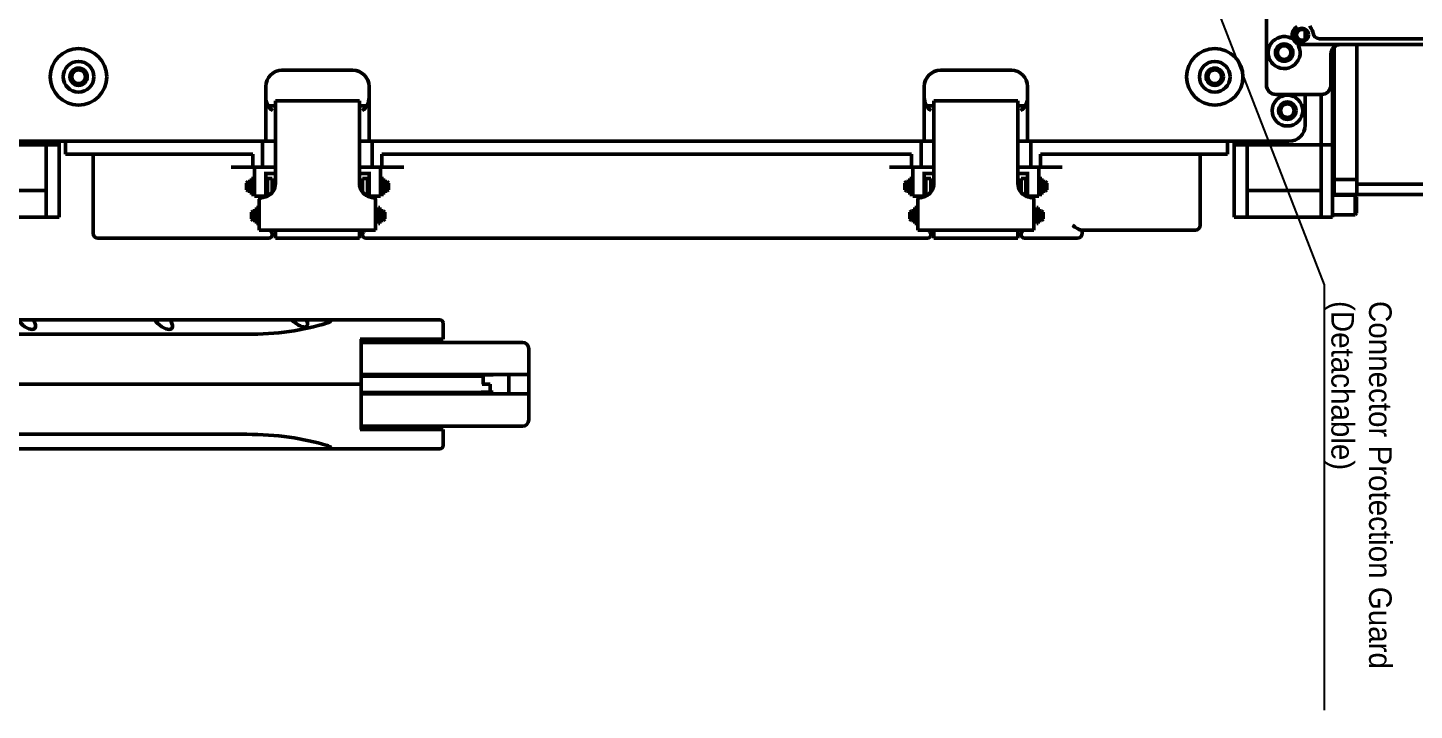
# Model space of a CAD drawing. Header units: millimetres. Extents: x 36 to 3196, y 27 to 5967.
# Drawn here: x 1465.1 to 1894.7, y 2878.7 to 3090.3 of the extents above; entities that cross this region are included whole.
import ezdxf
from ezdxf import colors
from ezdxf.entities.mleader import LeaderData, LeaderLine
from ezdxf.math import Vec2, Vec3

# ---------------------------------------------------------------- set-up
doc = ezdxf.new("R2010")
doc.units = ezdxf.units.MM
doc.layers.add('08_Dimension.Annotation', color=2, linetype='Continuous')
doc.layers.add('외형선(ISO)', color=7, linetype='Continuous', lineweight=50)
doc.styles.add('Coavis T-7.0 Style', font='MS PGothic.ttf', dxfattribs={"height": 7})

# ---------------------------------------------------------------- blocks, each defined once
blk = doc.blocks.new('_Dot')
at = {"color": 0, "linetype": 'ByBlock', "lineweight": -2}
blk.add_line((-0.5, 0), (-1, 0), dxfattribs=at)
at = {"color": 0, "linetype": 'ByBlock', "const_width": 0.5}
blk.add_lwpolyline([(-0.25, 0, 1), (0.25, 0, 1)], format="xyb", close=True, dxfattribs=at)

msp = doc.modelspace()

# ---------------------------------------------------------------- linework, layer by layer
at = {"layer": '외형선(ISO)'}
for p, q in [((1848.8917, 3072.5614), (1848.8917, 3098.9614)), ((1860.8917, 3089.3739), (1860.8917, 3086.749)), ((1860.8917, 3089.3739), (1860.8917, 3086.749)), ((1915.3917, 3085.0614), (1859.8917, 3085.0614)), ((1916.8917, 3086.8614), (1865.3333, 3086.8614)), ((1869.8917, 3059.4792), (1869.8917, 3084.2975)), ((1876.8917, 3059.4792), (1876.8917, 3085.0614)), ((1876.8917, 3085.0614), (1876.8917, 3059.4792)), ((1868.8917, 3082.0614), (1868.8917, 3072.5614)), ((1869.3917, 3083.7197), (1869.3917, 3059.5832)), ((1565.8917, 3077.0614), (1543.8917, 3077.0614)), ((1769.8917, 3077.0614), (1747.8917, 3077.0614)), ((1538.8917, 3072.0614), (1538.8917, 3068.6614)), ((1570.8917, 3068.6614), (1570.8917, 3072.0614)), ((1742.8917, 3072.0614), (1742.8917, 3068.6614)), ((1774.8917, 3068.6614), (1774.8917, 3072.0614)), ((1538.8917, 3055.0614), (1538.8917, 3068.6614)), ((1541.8917, 3064.62), (1541.8917, 3067.62)), ((1541.8917, 3067.62), (1567.8917, 3067.62)), ((1567.8917, 3064.62), (1567.8917, 3067.62)), ((1570.8917, 3068.6614), (1570.8917, 3055.0614)), ((1742.8917, 3055.0614), (1742.8917, 3068.6614)), ((1745.8917, 3064.62), (1745.8917, 3067.62)), ((1745.8917, 3067.62), (1771.8917, 3067.62)), ((1771.8917, 3064.62), (1771.8917, 3067.62)), ((1774.8917, 3068.6614), (1774.8917, 3055.0614)), ((1865.8917, 3069.5614), (1851.8917, 3069.5614)), ((1860.8917, 3069.5614), (1860.8917, 3060.0614)), ((1865.8917, 3059.5832), (1865.8917, 3069.5614)), ((1865.8917, 3059.5832), (1865.8917, 3069.5614)), ((1539.6209, 3066.0614), (1541.8917, 3066.0614)), ((1541.8917, 3064.62), (1541.8917, 3042.0614)), ((1567.8917, 3066.0614), (1570.1626, 3066.0614)), ((1567.8917, 3042.0614), (1567.8917, 3064.62)), ((1743.6209, 3066.0614), (1745.8917, 3066.0614)), ((1745.8917, 3064.62), (1745.8917, 3042.0614)), ((1771.8917, 3066.0614), (1774.1626, 3066.0614)), ((1771.8917, 3042.0614), (1771.8917, 3064.62)), ((1865.8917, 3059.5832), (1865.8917, 3057.6276)), ((1865.8917, 3059.5832), (1865.8917, 3057.6276)), ((1869.3917, 3057.6276), (1869.3917, 3059.5832)), ((1869.8917, 3059.4792), (1869.8917, 3043.3762)), ((1876.8917, 3043.3762), (1876.8917, 3059.4792)), ((1876.8917, 3041.7892), (1876.8917, 3059.4792)), ((1537.8917, 3055.0614), (1457.8917, 3055.0614)), ((1470.8917, 3054.0146), (1470.8917, 3055.0614)), ((1470.8917, 3055.0614), (1470.8917, 3054.0146)), ((1474.8917, 3055.0614), (1474.8917, 3054.0146)), ((1476.8917, 3051.0614), (1476.8917, 3055.0614)), ((1482.8917, 3055.0614), (1537.8917, 3055.0614)), ((1538.7741, 3055.0614), (1537.8917, 3055.0614)), ((1537.8917, 3055.0614), (1537.8917, 3047.0614)), ((1538.7741, 3055.0614), (1540.8917, 3055.0614)), ((1541.8917, 3055.0614), (1540.8917, 3055.0614)), ((1540.8917, 3055.0614), (1541.8917, 3055.0614)), ((1568.8917, 3055.0614), (1567.8917, 3055.0614)), ((1567.8917, 3055.0614), (1568.8917, 3055.0614)), ((1568.8917, 3055.0614), (1571.0094, 3055.0614)), ((1571.8917, 3055.0614), (1571.0094, 3055.0614)), ((1741.8917, 3055.0614), (1571.8917, 3055.0614)), ((1571.8917, 3055.0614), (1741.8917, 3055.0614)), ((1571.8917, 3055.0614), (1571.8917, 3047.0614)), ((1742.7741, 3055.0614), (1741.8917, 3055.0614)), ((1741.8917, 3055.0614), (1741.8917, 3047.0614)), ((1742.7741, 3055.0614), (1744.8917, 3055.0614)), ((1745.8917, 3055.0614), (1744.8917, 3055.0614)), ((1744.8917, 3055.0614), (1745.8917, 3055.0614)), ((1772.8917, 3055.0614), (1771.8917, 3055.0614)), ((1771.8917, 3055.0614), (1772.8917, 3055.0614)), ((1772.8917, 3055.0614), (1775.0094, 3055.0614)), ((1775.8917, 3055.0614), (1775.0094, 3055.0614)), ((1855.8917, 3055.0614), (1775.8917, 3055.0614)), ((1775.8917, 3055.0614), (1830.8917, 3055.0614)), ((1775.8917, 3055.0614), (1775.8917, 3047.0614)), ((1836.8917, 3055.0614), (1836.8917, 3051.0614)), ((1838.8917, 3055.0614), (1838.8917, 3054.0146)), ((1842.8917, 3054.0146), (1842.8917, 3055.0614)), ((1842.8917, 3055.0614), (1842.8917, 3054.0146)), ((1865.8917, 3057.6276), (1865.8917, 3055.4179)), ((1865.8917, 3057.6276), (1865.8917, 3055.4179)), ((1865.8917, 3055.4179), (1865.8917, 3054.0146)), ((1865.8917, 3055.4179), (1865.8917, 3054.0146)), ((1869.3917, 3055.4179), (1869.3917, 3057.6276)), ((1869.3917, 3054.0146), (1869.3917, 3055.4179)), ((1470.8917, 3054.0146), (1447.8917, 3054.0146)), ((1470.8917, 3054.0146), (1470.8917, 3051.8715)), ((1470.8917, 3054.0146), (1470.8917, 3051.8715)), ((1474.8917, 3054.0146), (1470.8917, 3054.0146)), ((1470.8917, 3040.05), (1470.8917, 3051.8715)), ((1470.8917, 3051.8715), (1470.8917, 3040.05)), ((1474.8917, 3051.8715), (1474.8917, 3054.0146)), ((1474.8917, 3051.8715), (1474.8917, 3040.05)), ((1476.8917, 3051.0614), (1482.8917, 3051.0614)), ((1482.8917, 3051.0614), (1534.8917, 3051.0614)), ((1485.3917, 3051.0614), (1485.3917, 3026.5614)), ((1534.8917, 3047.0614), (1534.8917, 3051.0614)), ((1574.8917, 3051.0614), (1574.8917, 3047.0614)), ((1574.8917, 3051.0614), (1738.8917, 3051.0614)), ((1738.8917, 3051.0614), (1738.8917, 3047.0614)), ((1778.8917, 3051.0614), (1830.8917, 3051.0614)), ((1778.8917, 3047.0614), (1778.8917, 3051.0614)), ((1828.3917, 3029.0614), (1828.3917, 3051.0614)), ((1830.8917, 3051.0614), (1836.8917, 3051.0614)), ((1838.8917, 3051.8715), (1838.8917, 3054.0146)), ((1842.8917, 3054.0146), (1838.8917, 3054.0146)), ((1838.8917, 3051.8715), (1838.8917, 3040.05)), ((1842.8917, 3054.0146), (1842.8917, 3051.8715)), ((1865.8917, 3054.0146), (1842.8917, 3054.0146)), ((1842.8917, 3054.0146), (1842.8917, 3051.8715)), ((1842.8917, 3040.05), (1842.8917, 3051.8715)), ((1842.8917, 3051.8715), (1842.8917, 3040.05)), ((1865.8917, 3051.8715), (1865.8917, 3054.0146)), ((1869.3917, 3054.0146), (1865.8917, 3054.0146)), ((1865.8917, 3051.8715), (1865.8917, 3054.0146)), ((1865.8917, 3051.8715), (1865.8917, 3040.05)), ((1865.8917, 3051.8715), (1865.8917, 3040.05)), ((1869.3917, 3051.8715), (1869.3917, 3054.0146)), ((1869.3917, 3051.8715), (1869.3917, 3040.05)), ((1528.1625, 3047.0614), (1529.8917, 3047.0614)), ((1529.8917, 3047.0614), (1534.8917, 3047.0614)), ((1537.8917, 3047.0614), (1534.8917, 3047.0614)), ((1535.3917, 3044.378), (1535.3917, 3047.0614)), ((1537.8917, 3047.0614), (1540.8917, 3047.0614)), ((1540.8917, 3047.0614), (1541.8917, 3047.0614)), ((1541.8917, 3047.0614), (1540.8917, 3047.0614)), ((1567.8917, 3047.0614), (1568.8917, 3047.0614)), ((1568.8917, 3047.0614), (1567.8917, 3047.0614)), ((1568.8917, 3047.0614), (1571.8917, 3047.0614)), ((1574.8917, 3047.0614), (1571.8917, 3047.0614)), ((1574.3917, 3044.378), (1574.3917, 3047.0614)), ((1574.8917, 3047.0614), (1579.8917, 3047.0614)), ((1579.8917, 3047.0614), (1581.621, 3047.0614)), ((1732.1625, 3047.0614), (1733.8917, 3047.0614)), ((1733.8917, 3047.0614), (1738.8917, 3047.0614)), ((1741.8917, 3047.0614), (1738.8917, 3047.0614)), ((1739.3917, 3044.378), (1739.3917, 3047.0614)), ((1741.8917, 3047.0614), (1744.8917, 3047.0614)), ((1744.8917, 3047.0614), (1745.8917, 3047.0614)), ((1745.8917, 3047.0614), (1744.8917, 3047.0614)), ((1771.8917, 3047.0614), (1772.8917, 3047.0614)), ((1772.8917, 3047.0614), (1771.8917, 3047.0614)), ((1772.8917, 3047.0614), (1775.8917, 3047.0614)), ((1778.8917, 3047.0614), (1775.8917, 3047.0614)), ((1778.3917, 3044.378), (1778.3917, 3047.0614)), ((1778.8917, 3047.0614), (1783.8917, 3047.0614)), ((1783.8917, 3047.0614), (1785.621, 3047.0614)), ((1532.8917, 3042.0614), (1533.3917, 3042.5614)), ((1532.8917, 3042.0614), (1532.8917, 3040.0614)), ((1533.3917, 3039.5614), (1533.3917, 3042.5614)), ((1533.3917, 3042.5614), (1534.3917, 3042.5614)), ((1534.3917, 3039.5614), (1534.3917, 3042.5614)), ((1534.3917, 3042.0614), (1534.4417, 3042.0614)), ((1534.4417, 3038.5614), (1534.4417, 3043.5614)), ((1534.4417, 3043.5614), (1534.8417, 3043.5614)), ((1534.8417, 3043.5614), (1534.8417, 3038.5614)), ((1534.8417, 3042.0614), (1534.8917, 3042.0614)), ((1534.8917, 3042.5614), (1534.8917, 3039.5614)), ((1534.8917, 3042.5614), (1535.3917, 3042.5614)), ((1535.3917, 3042.7197), (1535.3917, 3044.378)), ((1535.3917, 3038.0614), (1535.3917, 3042.7197)), ((1538.8917, 3044.378), (1538.8917, 3045.5614)), ((1541.8917, 3045.0614), (1538.8917, 3045.0614)), ((1538.8917, 3044.378), (1538.8917, 3042.7197)), ((1538.8917, 3042.7197), (1538.8917, 3038.0614)), ((1538.8917, 3042.5614), (1539.3917, 3042.5614)), ((1539.3917, 3043.5614), (1539.3917, 3039.7965)), ((1539.3917, 3043.5614), (1540.8917, 3043.5614)), ((1540.8917, 3043.5614), (1540.8917, 3039.7965)), ((1540.8917, 3042.5614), (1541.8917, 3042.5614)), ((1570.8917, 3045.0614), (1567.8917, 3045.0614)), ((1567.8917, 3042.5614), (1568.8917, 3042.5614)), ((1568.8917, 3043.5614), (1568.8917, 3039.7965)), ((1570.3917, 3043.5614), (1568.8917, 3043.5614)), ((1570.3917, 3043.5614), (1570.3917, 3039.7965)), ((1570.3917, 3042.5614), (1570.8917, 3042.5614)), ((1570.8917, 3045.5614), (1570.8917, 3044.378)), ((1570.8917, 3042.7197), (1570.8917, 3044.378)), ((1570.8917, 3038.0614), (1570.8917, 3042.7197)), ((1574.3917, 3044.378), (1574.3917, 3042.7197)), ((1574.3917, 3038.0614), (1574.3917, 3042.7197)), ((1574.3917, 3042.5614), (1574.8917, 3042.5614)), ((1574.8917, 3039.5614), (1574.8917, 3042.5614)), ((1574.9417, 3042.0614), (1574.8917, 3042.0614)), ((1574.9417, 3038.5614), (1574.9417, 3043.5614)), ((1575.3417, 3043.5614), (1574.9417, 3043.5614)), ((1575.3417, 3043.5614), (1575.3417, 3038.5614)), ((1575.3917, 3042.0614), (1575.3417, 3042.0614)), ((1575.3917, 3042.5614), (1575.3917, 3039.5614)), ((1575.3917, 3042.5614), (1576.3917, 3042.5614)), ((1576.3917, 3039.5614), (1576.3917, 3042.5614)), ((1576.8917, 3042.0614), (1576.3917, 3042.5614)), ((1576.8917, 3040.0614), (1576.8917, 3042.0614)), ((1736.8917, 3042.0614), (1737.3917, 3042.5614)), ((1736.8917, 3042.0614), (1736.8917, 3040.0614)), ((1737.3917, 3039.5614), (1737.3917, 3042.5614)), ((1737.3917, 3042.5614), (1738.3917, 3042.5614)), ((1738.3917, 3039.5614), (1738.3917, 3042.5614)), ((1738.3917, 3042.0614), (1738.4417, 3042.0614)), ((1738.4417, 3038.5614), (1738.4417, 3043.5614)), ((1738.4417, 3043.5614), (1738.8417, 3043.5614)), ((1738.8417, 3043.5614), (1738.8417, 3038.5614)), ((1738.8417, 3042.0614), (1738.8917, 3042.0614)), ((1738.8917, 3042.5614), (1738.8917, 3039.5614)), ((1738.8917, 3042.5614), (1739.3917, 3042.5614)), ((1739.3917, 3042.7197), (1739.3917, 3044.378)), ((1739.3917, 3038.0614), (1739.3917, 3042.7197)), ((1742.8917, 3044.378), (1742.8917, 3045.5614)), ((1745.8917, 3045.0614), (1742.8917, 3045.0614)), ((1742.8917, 3044.378), (1742.8917, 3042.7197)), ((1742.8917, 3042.7197), (1742.8917, 3038.0614)), ((1742.8917, 3042.5614), (1743.3917, 3042.5614)), ((1743.3917, 3043.5614), (1743.3917, 3039.7965)), ((1743.3917, 3043.5614), (1744.8917, 3043.5614)), ((1744.8917, 3043.5614), (1744.8917, 3039.7965)), ((1744.8917, 3042.5614), (1745.8917, 3042.5614)), ((1774.8917, 3045.0614), (1771.8917, 3045.0614)), ((1771.8917, 3042.5614), (1772.8917, 3042.5614)), ((1772.8917, 3043.5614), (1772.8917, 3039.7965)), ((1774.3917, 3043.5614), (1772.8917, 3043.5614)), ((1774.3917, 3043.5614), (1774.3917, 3039.7965)), ((1774.3917, 3042.5614), (1774.8917, 3042.5614)), ((1774.8917, 3045.5614), (1774.8917, 3044.378)), ((1774.8917, 3042.7197), (1774.8917, 3044.378)), ((1774.8917, 3038.0614), (1774.8917, 3042.7197)), ((1778.3917, 3044.378), (1778.3917, 3042.7197)), ((1778.3917, 3038.0614), (1778.3917, 3042.7197)), ((1778.3917, 3042.5614), (1778.8917, 3042.5614)), ((1778.8917, 3039.5614), (1778.8917, 3042.5614)), ((1778.9417, 3042.0614), (1778.8917, 3042.0614)), ((1778.9417, 3038.5614), (1778.9417, 3043.5614)), ((1779.3417, 3043.5614), (1778.9417, 3043.5614)), ((1779.3417, 3043.5614), (1779.3417, 3038.5614)), ((1779.3917, 3042.0614), (1779.3417, 3042.0614)), ((1779.3917, 3042.5614), (1779.3917, 3039.5614)), ((1779.3917, 3042.5614), (1780.3917, 3042.5614)), ((1780.3917, 3039.5614), (1780.3917, 3042.5614)), ((1780.8917, 3042.0614), (1780.3917, 3042.5614)), ((1780.8917, 3040.0614), (1780.8917, 3042.0614)), ((1869.3917, 3042.5614), (1869.8917, 3042.5614)), ((1869.8917, 3043.1968), (1869.8917, 3043.3762)), ((1876.8917, 3043.1968), (1869.8917, 3043.1968)), ((1869.8917, 3043.1968), (1869.8917, 3038.5614)), ((1876.8917, 3040.7826), (1876.8917, 3041.7892)), ((1917.8917, 3041.7892), (1876.8917, 3041.7892)), ((1447.8917, 3039.7989), (1470.8917, 3039.7989)), ((1470.8917, 3040.05), (1470.8917, 3034.4643)), ((1474.8917, 3040.05), (1474.8917, 3034.4643)), ((1532.8917, 3040.0614), (1533.3917, 3039.5614)), ((1533.3917, 3039.5614), (1534.3917, 3039.5614)), ((1534.3917, 3040.0614), (1534.4417, 3040.0614)), ((1534.4417, 3038.5614), (1534.8417, 3038.5614)), ((1534.8417, 3040.0614), (1534.8917, 3040.0614)), ((1534.8917, 3039.5614), (1535.3917, 3039.5614)), ((1535.3917, 3038.0614), (1538.8917, 3038.0614)), ((1536.8917, 3037.1753), (1536.8917, 3027.5614)), ((1538.8917, 3039.5614), (1539.3917, 3039.5614)), ((1539.3917, 3039.7965), (1539.3917, 3038.0303)), ((1540.8917, 3039.7965), (1540.8917, 3039.233)), ((1540.8917, 3039.5614), (1541.1334, 3039.5614)), ((1568.6501, 3039.5614), (1568.8917, 3039.5614)), ((1568.8917, 3039.7965), (1568.8917, 3039.233)), ((1570.3917, 3039.7965), (1570.3917, 3038.0303)), ((1570.3917, 3039.5614), (1570.8917, 3039.5614)), ((1570.8917, 3038.0614), (1574.3917, 3038.0614)), ((1572.8917, 3037.1753), (1572.8917, 3027.5614)), ((1574.3917, 3039.5614), (1574.8917, 3039.5614)), ((1574.9417, 3040.0614), (1574.8917, 3040.0614)), ((1575.3417, 3038.5614), (1574.9417, 3038.5614)), ((1575.3917, 3040.0614), (1575.3417, 3040.0614)), ((1575.3917, 3039.5614), (1576.3917, 3039.5614)), ((1576.8917, 3040.0614), (1576.3917, 3039.5614)), ((1736.8917, 3040.0614), (1737.3917, 3039.5614)), ((1737.3917, 3039.5614), (1738.3917, 3039.5614)), ((1738.3917, 3040.0614), (1738.4417, 3040.0614)), ((1738.4417, 3038.5614), (1738.8417, 3038.5614)), ((1738.8417, 3040.0614), (1738.8917, 3040.0614)), ((1738.8917, 3039.5614), (1739.3917, 3039.5614)), ((1739.3917, 3038.0614), (1742.8917, 3038.0614)), ((1740.8917, 3037.1753), (1740.8917, 3027.5614)), ((1742.8917, 3039.5614), (1743.3917, 3039.5614)), ((1743.3917, 3039.7965), (1743.3917, 3038.0303)), ((1744.8917, 3039.7965), (1744.8917, 3039.233)), ((1744.8917, 3039.5614), (1745.1334, 3039.5614)), ((1772.6501, 3039.5614), (1772.8917, 3039.5614)), ((1772.8917, 3039.7965), (1772.8917, 3039.233)), ((1774.3917, 3039.7965), (1774.3917, 3038.0303)), ((1774.3917, 3039.5614), (1774.8917, 3039.5614)), ((1774.8917, 3038.0614), (1778.3917, 3038.0614)), ((1776.8917, 3037.1753), (1776.8917, 3027.5614)), ((1778.3917, 3039.5614), (1778.8917, 3039.5614)), ((1778.9417, 3040.0614), (1778.8917, 3040.0614)), ((1779.3417, 3038.5614), (1778.9417, 3038.5614)), ((1779.3917, 3040.0614), (1779.3417, 3040.0614)), ((1779.3917, 3039.5614), (1780.3917, 3039.5614)), ((1780.8917, 3040.0614), (1780.3917, 3039.5614)), ((1838.8917, 3040.05), (1838.8917, 3034.4643)), ((1842.8917, 3040.05), (1842.8917, 3034.4643)), ((1865.8917, 3039.7989), (1842.8917, 3039.7989)), ((1865.8917, 3034.4643), (1865.8917, 3040.05)), ((1869.3917, 3034.4643), (1869.3917, 3040.05)), ((1869.3917, 3038.3216), (1876.3417, 3038.3216)), ((1869.8917, 3038.5614), (1876.8917, 3038.5614)), ((1876.3417, 3038.3216), (1876.3417, 3032.3216)), ((1876.8417, 3037.8216), (1876.3417, 3038.3216)), ((1876.8417, 3037.8216), (1876.8417, 3032.8216)), ((1876.8917, 3040.7826), (1876.8917, 3038.5614)), ((1876.8917, 3038.5614), (1876.8917, 3040.7826)), ((1917.8917, 3038.5614), (1876.8917, 3038.5614)), ((1470.8917, 3032.0956), (1470.8917, 3034.4643)), ((1474.8917, 3032.0956), (1474.8917, 3034.4643)), ((1534.4417, 3033.0614), (1534.9417, 3033.5614)), ((1534.4417, 3033.0614), (1534.4417, 3031.0614)), ((1534.9417, 3030.5614), (1534.9417, 3033.5614)), ((1534.9417, 3033.5614), (1535.9417, 3033.5614)), ((1535.9417, 3030.5614), (1535.9417, 3033.5614)), ((1535.9417, 3033.0614), (1536.4417, 3033.0614)), ((1535.9917, 3034.4477), (1535.9917, 3034.5614)), ((1535.9917, 3034.5614), (1536.3917, 3034.5614)), ((1535.9917, 3034.4477), (1536.3917, 3034.4477)), ((1535.9917, 3033.0614), (1535.9917, 3034.4477)), ((1536.3917, 3034.5614), (1536.3917, 3034.4477)), ((1536.3917, 3033.0614), (1536.3917, 3034.4477)), ((1536.4417, 3033.5614), (1536.4417, 3030.5614)), ((1536.4417, 3033.5614), (1536.8917, 3033.5614)), ((1572.8917, 3033.5614), (1573.7417, 3033.5614)), ((1573.7417, 3030.5614), (1573.7417, 3033.5614)), ((1574.2417, 3033.0614), (1573.7417, 3033.0614)), ((1573.7917, 3034.4477), (1573.7917, 3034.5614)), ((1574.1917, 3034.5614), (1573.7917, 3034.5614)), ((1574.1917, 3034.4477), (1573.7917, 3034.4477)), ((1573.7917, 3034.4477), (1573.7917, 3033.0614)), ((1574.1917, 3034.5614), (1574.1917, 3034.4477)), ((1574.1917, 3034.4477), (1574.1917, 3033.0614)), ((1574.2417, 3033.5614), (1574.2417, 3030.5614)), ((1574.2417, 3033.5614), (1575.2417, 3033.5614)), ((1575.2417, 3030.5614), (1575.2417, 3033.5614)), ((1575.7417, 3033.0614), (1575.2417, 3033.5614)), ((1575.7417, 3031.0614), (1575.7417, 3033.0614)), ((1738.4417, 3033.0614), (1738.9417, 3033.5614)), ((1738.4417, 3033.0614), (1738.4417, 3031.0614)), ((1738.9417, 3030.5614), (1738.9417, 3033.5614)), ((1738.9417, 3033.5614), (1739.9417, 3033.5614)), ((1739.9417, 3030.5614), (1739.9417, 3033.5614)), ((1739.9417, 3033.0614), (1740.4417, 3033.0614)), ((1739.9917, 3034.4477), (1739.9917, 3034.5614)), ((1739.9917, 3034.5614), (1740.3917, 3034.5614)), ((1739.9917, 3034.4477), (1740.3917, 3034.4477)), ((1739.9917, 3033.0614), (1739.9917, 3034.4477)), ((1740.3917, 3034.5614), (1740.3917, 3034.4477)), ((1740.3917, 3033.0614), (1740.3917, 3034.4477)), ((1740.4417, 3033.5614), (1740.4417, 3030.5614)), ((1740.4417, 3033.5614), (1740.8917, 3033.5614)), ((1776.8917, 3033.5614), (1777.7417, 3033.5614)), ((1777.7417, 3030.5614), (1777.7417, 3033.5614)), ((1778.2417, 3033.0614), (1777.7417, 3033.0614)), ((1777.7917, 3034.4477), (1777.7917, 3034.5614)), ((1778.1917, 3034.5614), (1777.7917, 3034.5614)), ((1778.1917, 3034.4477), (1777.7917, 3034.4477)), ((1777.7917, 3034.4477), (1777.7917, 3033.0614)), ((1778.1917, 3034.5614), (1778.1917, 3034.4477)), ((1778.1917, 3034.4477), (1778.1917, 3033.0614)), ((1778.2417, 3033.5614), (1778.2417, 3030.5614)), ((1778.2417, 3033.5614), (1779.2417, 3033.5614)), ((1779.2417, 3030.5614), (1779.2417, 3033.5614)), ((1779.7417, 3033.0614), (1779.2417, 3033.5614)), ((1779.7417, 3031.0614), (1779.7417, 3033.0614)), ((1838.8917, 3032.0956), (1838.8917, 3034.4643)), ((1842.8917, 3032.0956), (1842.8917, 3034.4643)), ((1865.8917, 3034.4643), (1865.8917, 3032.0956)), ((1869.3917, 3034.4643), (1869.3917, 3032.0956)), ((1876.8417, 3032.8216), (1876.3417, 3032.3216)), ((1470.8917, 3031.5614), (1447.8917, 3031.5614)), ((1470.8917, 3032.0956), (1470.8917, 3031.5614)), ((1470.8917, 3031.5614), (1470.8917, 3032.0916)), ((1470.8917, 3031.5614), (1474.8917, 3031.5614)), ((1474.8917, 3032.0956), (1474.8917, 3031.5614)), ((1534.4417, 3031.0614), (1534.9417, 3030.5614)), ((1534.9417, 3030.5614), (1535.9417, 3030.5614)), ((1535.9417, 3031.0614), (1535.9917, 3031.0614)), ((1535.9917, 3032.3955), (1536.3917, 3032.3955)), ((1535.9917, 3029.5614), (1535.9917, 3032.3955)), ((1535.9917, 3029.5614), (1536.3917, 3029.5614)), ((1536.3917, 3032.3955), (1536.3917, 3029.5614)), ((1536.3917, 3031.0614), (1536.4417, 3031.0614)), ((1536.4417, 3030.5614), (1536.8917, 3030.5614)), ((1572.8917, 3030.5614), (1573.7417, 3030.5614)), ((1573.7917, 3031.0614), (1573.7417, 3031.0614)), ((1574.1917, 3032.3955), (1573.7917, 3032.3955)), ((1573.7917, 3029.5614), (1573.7917, 3032.3955)), ((1574.1917, 3029.5614), (1573.7917, 3029.5614)), ((1574.1917, 3032.3955), (1574.1917, 3029.5614)), ((1574.2417, 3031.0614), (1574.1917, 3031.0614)), ((1574.2417, 3030.5614), (1575.2417, 3030.5614)), ((1575.7417, 3031.0614), (1575.2417, 3030.5614)), ((1738.4417, 3031.0614), (1738.9417, 3030.5614)), ((1738.9417, 3030.5614), (1739.9417, 3030.5614)), ((1739.9417, 3031.0614), (1739.9917, 3031.0614)), ((1739.9917, 3032.3955), (1740.3917, 3032.3955)), ((1739.9917, 3029.5614), (1739.9917, 3032.3955)), ((1739.9917, 3029.5614), (1740.3917, 3029.5614)), ((1740.3917, 3032.3955), (1740.3917, 3029.5614)), ((1740.3917, 3031.0614), (1740.4417, 3031.0614)), ((1740.4417, 3030.5614), (1740.8917, 3030.5614)), ((1776.8917, 3030.5614), (1777.7417, 3030.5614)), ((1777.7917, 3031.0614), (1777.7417, 3031.0614)), ((1778.1917, 3032.3955), (1777.7917, 3032.3955)), ((1777.7917, 3029.5614), (1777.7917, 3032.3955)), ((1778.1917, 3029.5614), (1777.7917, 3029.5614)), ((1778.1917, 3032.3955), (1778.1917, 3029.5614)), ((1778.2417, 3031.0614), (1778.1917, 3031.0614)), ((1778.2417, 3030.5614), (1779.2417, 3030.5614)), ((1779.7417, 3031.0614), (1779.2417, 3030.5614)), ((1838.8917, 3032.0956), (1838.8917, 3031.5614)), ((1838.8917, 3031.5614), (1842.8917, 3031.5614)), ((1842.8917, 3032.0956), (1842.8917, 3031.5614)), ((1842.8917, 3031.5614), (1842.8917, 3032.0916)), ((1865.8917, 3031.5614), (1842.8917, 3031.5614)), ((1865.8917, 3032.0956), (1865.8917, 3031.5614)), ((1865.8917, 3032.0916), (1865.8917, 3031.5614)), ((1869.3917, 3031.5614), (1865.8917, 3031.5614)), ((1869.3917, 3032.3216), (1876.3417, 3032.3216)), ((1869.3917, 3031.5614), (1869.3917, 3032.0956)), ((1486.8917, 3025.0614), (1488.3917, 3025.0614)), ((1528.1625, 3025.0614), (1488.3917, 3025.0614)), ((1528.1625, 3025.0614), (1528.3335, 3025.0614)), ((1532.6686, 3025.0614), (1528.3335, 3025.0614)), ((1532.6686, 3025.0614), (1534.8917, 3025.0614)), ((1539.8917, 3025.0614), (1534.8917, 3025.0614)), ((1539.1917, 3027.5614), (1536.8917, 3027.5614)), ((1539.1917, 3027.5614), (1570.5917, 3027.5614)), ((1540.8917, 3026.2832), (1540.8917, 3026.0614)), ((1541.8917, 3026.0614), (1540.8917, 3026.0614)), ((1541.8917, 3027.5614), (1541.8917, 3025.0614)), ((1541.8917, 3025.0614), (1567.8917, 3025.0614)), ((1567.8917, 3027.5614), (1567.8917, 3025.0614)), ((1568.8917, 3026.0614), (1567.8917, 3026.0614)), ((1568.8917, 3026.0614), (1568.8917, 3026.2832)), ((1574.8917, 3025.0614), (1569.8917, 3025.0614)), ((1570.5917, 3027.5614), (1572.8917, 3027.5614)), ((1574.8917, 3025.0614), (1577.1149, 3025.0614)), ((1581.45, 3025.0614), (1577.1149, 3025.0614)), ((1581.45, 3025.0614), (1581.621, 3025.0614)), ((1732.1625, 3025.0614), (1581.621, 3025.0614)), ((1732.1625, 3025.0614), (1732.3335, 3025.0614)), ((1736.6686, 3025.0614), (1732.3335, 3025.0614)), ((1736.6686, 3025.0614), (1738.8917, 3025.0614)), ((1743.8917, 3025.0614), (1738.8917, 3025.0614)), ((1743.1917, 3027.5614), (1740.8917, 3027.5614)), ((1743.1917, 3027.5614), (1774.5917, 3027.5614)), ((1744.8917, 3026.2832), (1744.8917, 3026.0614)), ((1745.8917, 3026.0614), (1744.8917, 3026.0614)), ((1745.8917, 3027.5614), (1745.8917, 3025.0614)), ((1745.8917, 3025.0614), (1771.8917, 3025.0614)), ((1771.8917, 3027.5614), (1771.8917, 3025.0614)), ((1772.8917, 3026.0614), (1771.8917, 3026.0614)), ((1772.8917, 3026.0614), (1772.8917, 3026.2832)), ((1778.8917, 3025.0614), (1773.8917, 3025.0614)), ((1774.5917, 3027.5614), (1776.8917, 3027.5614)), ((1778.8917, 3025.0614), (1781.1149, 3025.0614)), ((1785.45, 3025.0614), (1781.1149, 3025.0614)), ((1785.621, 3025.0614), (1785.45, 3025.0614)), ((1785.621, 3025.0614), (1788.7917, 3025.0614)), ((1790.2917, 3025.0614), (1788.7917, 3025.0614)), ((1791.3898, 3027.5614), (1825.3917, 3027.5614)), ((1791.7917, 3026.5614), (1791.7917, 3027.5614)), ((1826.8917, 3027.5614), (1825.3917, 3027.5614)), ((1466.8381, 2999.7614), (1461.9392, 2999.7614)), ((1466.8381, 2999.7614), (1504.3656, 2999.7614)), ((1509.2645, 2999.7614), (1504.3656, 2999.7614)), ((1509.2645, 2999.7614), (1546.9299, 2999.7614)), ((1551.553, 2999.7614), (1546.9299, 2999.7614)), ((1551.553, 2999.7614), (1557.1403, 2999.7614)), ((1557.1403, 2999.7614), (1592.6177, 2999.7614)), ((1592.6177, 2999.7614), (1592.8057, 2999.7614)), ((1593.8057, 2998.7614), (1593.8057, 2993.7614)), ((1532.9777, 2995.2619), (1390.9238, 2995.2619)), ((1568.1412, 2993.7614), (1593.605, 2993.7614)), ((1568.4021, 2979.7614), (1568.4021, 2993.7614)), ((1568.4021, 2992.7614), (1593.8283, 2992.7614)), ((1570.5557, 2992.7614), (1570.5557, 2993.7614)), ((1585.5557, 2992.7614), (1585.5557, 2993.7614)), ((1593.605, 2993.7614), (1593.8057, 2993.7614)), ((1593.8283, 2992.7614), (1618.3782, 2992.7614)), ((1620.3782, 2968.7614), (1620.3782, 2990.7614)), ((1568.4021, 2982.7614), (1592.3211, 2982.7614)), ((1585.2441, 2982.2614), (1568.4021, 2982.2614)), ((1585.2441, 2982.2614), (1596.1602, 2982.2614)), ((1592.3211, 2982.7614), (1620.358, 2982.7614)), ((1596.1602, 2982.2614), (1606.2552, 2982.2614)), ((1599.3782, 2982.7114), (1599.3782, 2982.7614)), ((1599.3782, 2982.7114), (1609.3782, 2982.7114)), ((1602.305, 2982.7114), (1602.305, 2982.2614)), ((1606.2552, 2979.8142), (1606.2552, 2982.2614)), ((1609.3782, 2982.7114), (1609.3782, 2982.7614)), ((1614.1609, 2982.7614), (1614.1609, 2976.7614)), ((1620.358, 2982.7614), (1620.358, 2976.7614)), ((1382.7175, 2979.7614), (1532.9777, 2979.7614)), ((1532.9777, 2979.7614), (1382.7175, 2979.7614)), ((1532.9777, 2979.7614), (1568.1412, 2979.7614)), ((1532.9777, 2979.7614), (1568.1412, 2979.7614)), ((1568.1412, 2979.7614), (1568.4021, 2979.7614)), ((1568.1412, 2979.7614), (1568.4021, 2979.7614)), ((1568.4021, 2965.7614), (1568.4021, 2979.7614)), ((1585.2441, 2977.2614), (1568.4021, 2977.2614)), ((1585.2441, 2977.2614), (1596.1602, 2977.2614)), ((1596.1602, 2977.2614), (1605.6486, 2977.2614)), ((1599.3782, 2977.2614), (1599.3782, 2976.7614)), ((1605.6486, 2977.3642), (1609.3782, 2977.3642)), ((1605.97, 2979.8142), (1608.3782, 2979.8142)), ((1608.3782, 2979.8142), (1608.3782, 2977.3642)), ((1609.3782, 2977.3642), (1609.3782, 2976.7614)), ((1568.4021, 2976.7614), (1592.3211, 2976.7614)), ((1592.3211, 2976.7614), (1620.358, 2976.7614)), ((1390.9238, 2964.2609), (1532.9777, 2964.2609)), ((1593.605, 2965.7614), (1568.1412, 2965.7614)), ((1568.4021, 2966.7614), (1593.8283, 2966.7614)), ((1570.5557, 2966.7614), (1570.5557, 2965.7614)), ((1585.5557, 2966.7614), (1585.5557, 2965.7614)), ((1593.8057, 2965.7614), (1593.605, 2965.7614)), ((1593.8057, 2960.7614), (1593.8057, 2965.7614)), ((1593.8283, 2966.7614), (1618.3782, 2966.7614)), ((1557.1403, 2959.7614), (1395.1945, 2959.7614)), ((1557.1403, 2959.7614), (1592.6177, 2959.7614)), ((1592.6177, 2959.7614), (1592.8057, 2959.7614))]:
    msp.add_line(p, q, dxfattribs=at)
for centre, radius in [((1859.8917, 3088.0614), 2.05), ((1859.8917, 3088.0614), 1.65), ((1854.3917, 3082.5614), 2.7), ((1854.3917, 3082.5614), 2.525), ((1854.3917, 3082.5614), 2.1), ((1480.8917, 3075.0614), 8.75), ((1832.8917, 3075.0614), 8.75), ((1480.8917, 3075.0614), 4.75), ((1480.8917, 3075.0614), 2.7), ((1480.8917, 3075.0614), 2.1), ((1832.8917, 3075.0614), 4.75), ((1832.8917, 3075.0614), 2.7), ((1832.8917, 3075.0614), 2.1), ((1855.3917, 3064.5614), 4.75), ((1855.3917, 3064.5614), 2.7), ((1855.3917, 3064.5614), 2.1)]:
    msp.add_circle(centre, radius, dxfattribs=at)
for centre, radius, start, end in [((1859.8917, 3088.0614), 3, 120, 270), ((1863.3917, 3090.8898), 1, 180, 218.942441), ((1859.8917, 3088.0614), 3.5, 8.363602, 38.942441), ((1865.3333, 3088.8614), 2, 188.363602, 270), ((1854.3917, 3082.5614), 4.95, 54.250452, 134.997077), ((1854.3917, 3082.5614), 4.95, 225.002923, 35.749548), ((1855.3917, 3087.0614), 3, 6.947312, 18.110304), ((1855.2917, 3086.9614), 3.1, 9.586347, 17.310883), ((1871.8917, 3082.0614), 3, 90, 180), ((1543.8917, 3072.0614), 5, 90, 180), ((1565.8917, 3072.0614), 5, 0, 90), ((1747.8917, 3072.0614), 5, 90, 180), ((1769.8917, 3072.0614), 5, 0, 90), ((1851.8917, 3072.5614), 3, 180, 270), ((1865.8917, 3072.5614), 3, 270, 0), ((1543.8917, 3068.6614), 5, 180, 235.084794), ((1565.8917, 3068.6614), 5, 304.915206, 0), ((1747.8917, 3068.6614), 5, 180, 235.084794), ((1769.8917, 3068.6614), 5, 304.915206, 0), ((1855.8917, 3060.0614), 5, 270, 0), ((1537.3917, 3042.0614), 4.5, 293.578178, 0), ((1572.3917, 3042.0614), 4.5, 180, 246.421822), ((1741.3917, 3042.0614), 4.5, 293.578178, 0), ((1776.3917, 3042.0614), 4.5, 180, 246.421822), ((1826.8917, 3029.0614), 1.5, 270, 0), ((1486.8917, 3026.5614), 1.5, 180, 270), ((1539.8917, 3026.0614), 1, 270, 0), ((1569.8917, 3026.0614), 1, 180, 270), ((1743.8917, 3026.0614), 1, 270, 0), ((1773.8917, 3026.0614), 1, 180, 270), ((1790.2917, 3026.5614), 1.5, 270, 0), ((1592.8057, 2998.7614), 1, 0, 90), ((1618.3782, 2990.7614), 2, 0, 90), ((1618.3782, 2968.7614), 2, 270, 0), ((1592.8057, 2960.7614), 1, 270, 0)]:
    msp.add_arc(centre, radius, start, end, dxfattribs=at)
for centre, major_axis, ratio, start_param, end_param in [((1464.0347, 3000.2619), (3.2336, -3.2336), 0.41421356, 4.4631762, 7.31779625), ((1506.4611, 3000.2619), (3.2336, -3.2336), 0.41421356, 4.4631762, 7.31779625), ((1379.9518, 3211.6731), (-199.9379, 199.9379), 0.41421356, 2.74889357, 2.92897392), ((1548.3572, 3001.0119), (3.2336, -3.2336), 0.41421356, 4.68504396, 7.09592849), ((1596.6333, 2979.7614), (0, 3), 0.90701212, 0, 0.58568554), ((1597.4755, 2979.7614), (0, 3), 0.90701212, 0, 0.58568554), ((1596.6333, 2979.7614), (0, -3), 0.90701212, 5.69749976, 6.28318531), ((1597.4755, 2979.7614), (0, -3), 0.90701212, 5.69749976, 6.28318531), ((1379.9518, 2747.8498), (-199.9379, -199.9379), 0.41421356, 3.35421139, 3.53429174)]:
    msp.add_ellipse(centre, major_axis=major_axis, ratio=ratio, start_param=start_param, end_param=end_param, dxfattribs=at)
for points, knots in [([(1850.8917, 3086.0618), (1850.8549, 3086.0249), (1850.8191, 3085.988), (1850.3638, 3085.5035), (1850.0203, 3084.9663), (1849.5596, 3083.804), (1849.4417, 3083.1765), (1849.4417, 3081.9463), (1849.5596, 3081.3188), (1850.0203, 3080.1566), (1850.3638, 3079.6193), (1850.8191, 3079.1348), (1850.8549, 3079.098), (1850.8917, 3079.0611)], [-2.525591414, -2.525591414, -2.525591414, -2.525591414, -2.510519598, -2.510519598, -2.325997353, -2.325997353, -2.141475108, -2.141475108, -1.956952864, -1.956952864, -1.772430619, -1.772430619, -1.757358803, -1.757358803, -1.757358803, -1.757358803]), ([(1536.8917, 3037.1753), (1536.8917, 3037.2307), (1536.9381, 3037.2861), (1537.1183, 3037.3968), (1537.252, 3037.4522), (1537.5908, 3037.5629), (1537.7959, 3037.6183), (1538.2534, 3037.7291), (1538.5055, 3037.7844), (1538.7664, 3037.8398)], [0, 0, 0, 0, 0.25, 0.25, 0.5, 0.5, 0.75, 0.75, 1, 1, 1, 1]), ([(1538.7664, 3037.8398), (1538.8366, 3037.8561), (1538.9072, 3037.8723), (1539.0491, 3037.9047), (1539.1203, 3037.9208), (1539.1917, 3037.9371)], [-0.0439714955, -0.0439714955, -0.0439714955, -0.0439714955, -0.0219857478, -0.0219857478, 0, 0, 0, 0]), ([(1570.5917, 3037.9371), (1570.6632, 3037.9208), (1570.7344, 3037.9047), (1570.8763, 3037.8723), (1570.9469, 3037.8561), (1571.0171, 3037.8398)], [-0.0439714955, -0.0439714955, -0.0439714955, -0.0439714955, -0.0219857478, -0.0219857478, 0, 0, 0, 0]), ([(1571.0171, 3037.8398), (1571.278, 3037.7844), (1571.5301, 3037.7291), (1571.9876, 3037.6183), (1572.1927, 3037.5629), (1572.5315, 3037.4522), (1572.6652, 3037.3968), (1572.8453, 3037.2861), (1572.8917, 3037.2307), (1572.8917, 3037.1753)], [0, 0, 0, 0, 0.25, 0.25, 0.5, 0.5, 0.75, 0.75, 1, 1, 1, 1]), ([(1740.8917, 3037.1753), (1740.8917, 3037.2307), (1740.9381, 3037.2861), (1741.1183, 3037.3968), (1741.252, 3037.4522), (1741.5908, 3037.5629), (1741.7959, 3037.6183), (1742.2534, 3037.7291), (1742.5055, 3037.7844), (1742.7664, 3037.8398)], [0, 0, 0, 0, 0.25, 0.25, 0.5, 0.5, 0.75, 0.75, 1, 1, 1, 1]), ([(1742.7664, 3037.8398), (1742.8366, 3037.8561), (1742.9072, 3037.8723), (1743.0491, 3037.9047), (1743.1203, 3037.9208), (1743.1917, 3037.9371)], [-0.0439714955, -0.0439714955, -0.0439714955, -0.0439714955, -0.0219857478, -0.0219857478, 0, 0, 0, 0]), ([(1774.5917, 3037.9371), (1774.6632, 3037.9208), (1774.7344, 3037.9047), (1774.8763, 3037.8723), (1774.9469, 3037.8561), (1775.0171, 3037.8398)], [-0.0439714955, -0.0439714955, -0.0439714955, -0.0439714955, -0.0219857478, -0.0219857478, 0, 0, 0, 0]), ([(1775.0171, 3037.8398), (1775.278, 3037.7844), (1775.5301, 3037.7291), (1775.9876, 3037.6183), (1776.1927, 3037.5629), (1776.5315, 3037.4522), (1776.6652, 3037.3968), (1776.8453, 3037.2861), (1776.8917, 3037.2307), (1776.8917, 3037.1753)], [0, 0, 0, 0, 0.25, 0.25, 0.5, 0.5, 0.75, 0.75, 1, 1, 1, 1]), ([(1791.3898, 3027.5614), (1791.2644, 3027.5614), (1791.1037, 3027.6103), (1790.7437, 3027.7724), (1790.5446, 3027.8849), (1790.1211, 3028.1434), (1789.8572, 3028.3186), (1789.3186, 3028.6886), (1789.0438, 3028.8832), (1788.7917, 3029.0614)], [0.801668167, 0.801668167, 0.801668167, 0.801668167, 0.876911223, 0.876911223, 0.95215428, 0.95215428, 1.044773124, 1.044773124, 1.137391968, 1.137391968, 1.137391968, 1.137391968]), ([(1540.8382, 3026.5614), (1540.8323, 3026.5767), (1540.826, 3026.5921), (1540.7737, 3026.7148), (1540.7097, 3026.8329), (1540.5457, 3027.1108), (1540.4224, 3027.2985), (1540.2748, 3027.5143), (1540.2587, 3027.5379), (1540.2424, 3027.5614)], [0.573129736, 0.573129736, 0.573129736, 0.573129736, 0.579786118, 0.579786118, 0.625126791, 0.625126791, 0.691655605, 0.691655605, 0.699769843, 0.699769843, 0.699769843, 0.699769843]), ([(1540.8917, 3026.2832), (1540.8917, 3026.2924), (1540.8916, 3026.3018), (1540.8894, 3026.3662), (1540.8809, 3026.4263), (1540.8552, 3026.5147), (1540.8472, 3026.5381), (1540.8382, 3026.5614)], [-0.5166195058, -0.5166195058, -0.5166195058, -0.5166195058, -0.5132448775, -0.5132448775, -0.4939196502, -0.4939196502, -0.4869372496, -0.4869372496, -0.4869372496, -0.4869372496]), ([(1568.8917, 3026.2832), (1568.8918, 3026.3208), (1568.8941, 3026.3635), (1568.9119, 3026.4623), (1568.9267, 3026.5126), (1568.9453, 3026.5614)], [0.186650868, 0.186650868, 0.186650868, 0.186650868, 0.2064796752, 0.2064796752, 0.2266412317, 0.2266412317, 0.2266412317, 0.2266412317]), ([(1568.9453, 3026.5614), (1568.9512, 3026.5767), (1568.9575, 3026.5921), (1569.0098, 3026.7148), (1569.0738, 3026.8329), (1569.2378, 3027.1108), (1569.3611, 3027.2985), (1569.5087, 3027.5143), (1569.5248, 3027.5379), (1569.5411, 3027.5614)], [-0.185054684, -0.185054684, -0.185054684, -0.185054684, -0.178398303, -0.178398303, -0.13305763, -0.13305763, -0.066528815, -0.066528815, -0.058414577, -0.058414577, -0.058414577, -0.058414577]), ([(1744.8382, 3026.5614), (1744.8323, 3026.5767), (1744.826, 3026.5921), (1744.7737, 3026.7148), (1744.7097, 3026.8329), (1744.5457, 3027.1108), (1744.4224, 3027.2985), (1744.2748, 3027.5143), (1744.2587, 3027.5379), (1744.2424, 3027.5614)], [0.573129736, 0.573129736, 0.573129736, 0.573129736, 0.579786118, 0.579786118, 0.625126791, 0.625126791, 0.691655605, 0.691655605, 0.699769843, 0.699769843, 0.699769843, 0.699769843]), ([(1744.8917, 3026.2832), (1744.8917, 3026.2924), (1744.8916, 3026.3018), (1744.8894, 3026.3662), (1744.8809, 3026.4263), (1744.8552, 3026.5147), (1744.8472, 3026.5381), (1744.8382, 3026.5614)], [-0.5166195058, -0.5166195058, -0.5166195058, -0.5166195058, -0.5132448775, -0.5132448775, -0.4939196502, -0.4939196502, -0.4869372496, -0.4869372496, -0.4869372496, -0.4869372496]), ([(1772.8917, 3026.2832), (1772.8918, 3026.3208), (1772.8941, 3026.3635), (1772.9119, 3026.4623), (1772.9267, 3026.5126), (1772.9453, 3026.5614)], [0.186650868, 0.186650868, 0.186650868, 0.186650868, 0.2064796752, 0.2064796752, 0.2266412317, 0.2266412317, 0.2266412317, 0.2266412317]), ([(1772.9453, 3026.5614), (1772.9512, 3026.5767), (1772.9575, 3026.5921), (1773.0098, 3026.7148), (1773.0738, 3026.8329), (1773.2378, 3027.1108), (1773.3611, 3027.2985), (1773.5087, 3027.5143), (1773.5248, 3027.5379), (1773.5411, 3027.5614)], [-0.185054684, -0.185054684, -0.185054684, -0.185054684, -0.178398303, -0.178398303, -0.13305763, -0.13305763, -0.066528815, -0.066528815, -0.058414577, -0.058414577, -0.058414577, -0.058414577]), ([(1557.9114, 2998.7614), (1558.096, 2998.8195), (1558.2936, 2998.8885), (1558.568, 2999.0101), (1558.6558, 2999.0536), (1558.8144, 2999.1497), (1558.8868, 2999.2011), (1558.9637, 2999.2988), (1558.9893, 2999.3422), (1558.9846, 2999.4048), (1558.9809, 2999.4207), (1558.9698, 2999.4459), (1558.9616, 2999.4594), (1558.9436, 2999.4819), (1558.9306, 2999.4949), (1558.9035, 2999.5177), (1558.8838, 2999.5311), (1558.8, 2999.5807), (1558.7201, 2999.6076), (1558.5213, 2999.6646), (1558.3921, 2999.6858), (1558.1323, 2999.72), (1558.0026, 2999.7316), (1557.6173, 2999.7569), (1557.3662, 2999.7614), (1557.1403, 2999.7614)], [0, 0, 0, 0, 0.098885914, 0.098885914, 0.148328871, 0.148328871, 0.197771828, 0.197771828, 0.222899009, 0.222899009, 0.229150672, 0.229150672, 0.233955835, 0.233955835, 0.238739852, 0.238739852, 0.244699643, 0.244699643, 0.268231183, 0.268231183, 0.31614909, 0.31614909, 0.364066997, 0.364066997, 0.459902811, 0.459902811, 0.459902811, 0.459902811]), ([(1557.1403, 2959.7614), (1557.3662, 2959.7614), (1557.6173, 2959.7659), (1558.0026, 2959.7913), (1558.1323, 2959.8028), (1558.3921, 2959.8371), (1558.5213, 2959.8583), (1558.7201, 2959.9152), (1558.8, 2959.9422), (1558.8838, 2959.9917), (1558.9035, 2960.0051), (1558.9306, 2960.0279), (1558.9436, 2960.0409), (1558.9616, 2960.0634), (1558.9698, 2960.0769), (1558.9809, 2960.1021), (1558.9846, 2960.1181), (1558.9893, 2960.1806), (1558.9637, 2960.224), (1558.8868, 2960.3218), (1558.8144, 2960.3731), (1558.6558, 2960.4692), (1558.568, 2960.5127), (1558.2936, 2960.6343), (1558.096, 2960.7033), (1557.9114, 2960.7614)], [3.269386865, 3.269386865, 3.269386865, 3.269386865, 3.365222679, 3.365222679, 3.413140586, 3.413140586, 3.461058493, 3.461058493, 3.484590033, 3.484590033, 3.490549824, 3.490549824, 3.495333841, 3.495333841, 3.500139004, 3.500139004, 3.506390667, 3.506390667, 3.531517848, 3.531517848, 3.580960805, 3.580960805, 3.630403762, 3.630403762, 3.729289676, 3.729289676, 3.729289676, 3.729289676])]:
    msp.add_open_spline(points, degree=3, knots=knots, dxfattribs=at)

# ---------------------------------------------------------------- leaders
at = {"layer": '08_Dimension.Annotation'}
ml = msp.add_multileader_mtext('Standard', dxfattribs=at)
ml.set_content('{\\fGulim|b0|i0|c129|p50;\\C256;\\c0;Connector Protection Guard\\P(Detachable)}', color=2, style='Coavis T-7.0 Style')
ml.set_leader_properties(color=253)
ml.set_arrow_properties(name='DOT')
ml.build(insert=Vec2(0, 0))
ml.multileader.update_dxf_attribs({"text_left_attachment_type": 5, "text_right_attachment_type": 5, "dogleg_length": 3, "arrow_head_size": 7})
ctx = ml.context
ctx.base_point, ctx.char_height, ctx.arrow_head_size, ctx.plane_origin, ctx.plane_x_axis, ctx.plane_y_axis = Vec3(1866.8075, 3007.5837), 7, 7, Vec3(1827.8525, 3110.9388), Vec3(0, -1), Vec3(1, 0)
ctx.left_attachment, ctx.right_attachment = 5, 5
notes = []
notes.append((ctx, [(0, (1, 1, 0), (1866.8075, 3010.5837), (0, -1), 3, [(0, [(1827.8525, 3110.9388)], 0, [])])]))
ctx.mtext.insert, ctx.mtext.text_direction, ctx.mtext.rotation, ctx.mtext.flow_direction = Vec3(1887.6944, 3005.5837), Vec3(0, -1), 4.71238898, 5
for ctx, leaders in notes:
    for number, flags, end, landing, length, lines in leaders:
        leader = LeaderData()
        leader.index, (leader.has_last_leader_line, leader.has_dogleg_vector, leader.attachment_direction) = number, flags
        leader.last_leader_point, leader.dogleg_vector, leader.dogleg_length = Vec3(end), Vec3(landing), length
        for number, points, colour, breaks in lines:
            line = LeaderLine()
            line.index, line.vertices, line.color, line.breaks = number, Vec3.list(points), colors.encode_raw_color(colour), breaks
            leader.lines.append(line)
        ctx.leaders.append(leader)

doc.saveas('drawing.dxf')
